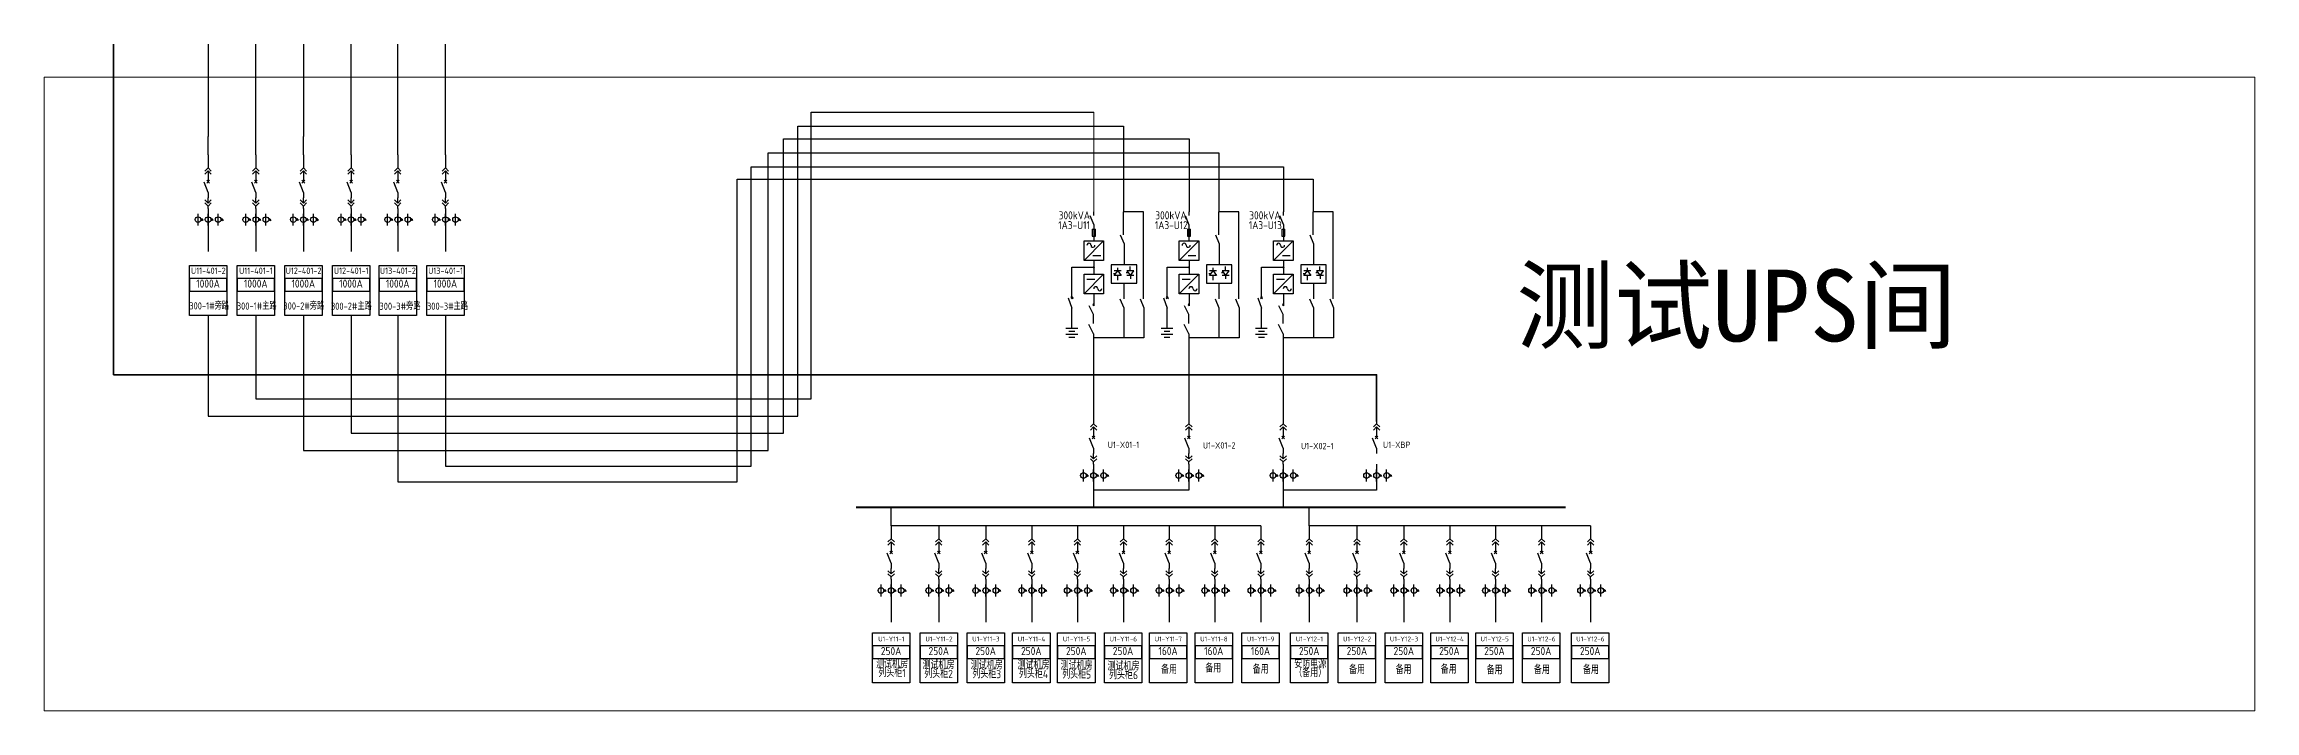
# Model space of a CAD drawing. Header units: millimetres. Extents: x -3460 to -460, y 6070 to 9130.
# Drawn here: x -1824.1 to -1516.3, y 8258.3 to 8351.2 of the extents above; entities that cross this region are included whole.
import ezdxf
from ezdxf.enums import TextEntityAlignment as Align

# ---------------------------------------------------------------- set-up
doc = ezdxf.new("R2010")
doc.units = ezdxf.units.MM
doc.header["$LTSCALE"] = 1000
doc.header["$MEASUREMENT"] = 0
doc.styles.add('HZSONG', font='gbenor.shx', dxfattribs={"height": 1200, "bigfont": 'gbcbig.shx'})
doc.styles.get("Standard").update_dxf_attribs({"font": 'arial.ttf'})

# ---------------------------------------------------------------- blocks, each defined once
blk = doc.blocks.new('DYDQAA05')
at = {"color": 0}
blk.add_lwpolyline([(0, 0), (0, -7)], dxfattribs=at)
blk = doc.blocks.new('DYDQAA03')
at = {"color": 0}
for points in [[(0, 0), (0, -1.5)], [(-2.1, -3.6), (0, -1.5)], [(-2.1, -5.6), (0, -3.5)], [(2.1, -3.6), (0, -1.5)], [(2.1, -5.6), (0, -3.5)], [(0, -3.5), (0, -7)]]:
    blk.add_lwpolyline(points, dxfattribs=at)
blk = doc.blocks.new('DYDQAA09')
at = {"color": 0}
blk.add_lwpolyline([(0, 0), (0, -3.5)], dxfattribs=at)
blk.add_lwpolyline([(0, 0), (0, -3.5)], dxfattribs=at)
blk.add_lwpolyline([(0, 0), (0, -3.5)], dxfattribs=at)
blk.add_lwpolyline([(0, 0), (0, -3.5)], dxfattribs=at)
blk.add_lwpolyline([(0, 0), (0, -3.5)], dxfattribs=at)
blk.add_lwpolyline([(0, 0), (0, -3.5)], dxfattribs=at)
blk.add_lwpolyline([(0, 0), (0, -3.5)], dxfattribs=at)
blk.add_lwpolyline([(0, 0), (0, -3.5)], dxfattribs=at)
blk.add_lwpolyline([(0, 0), (0, -3.5)], dxfattribs=at)
blk = doc.blocks.new('DYDQ0201')
at = {"color": 0}
for points in [[(0.9, -0.9), (-0.9, 0.9)], [(-0.9, -0.9), (0.9, 0.9)], [(0, -7), (-2.6, -0.4)]]:
    blk.add_lwpolyline(points, dxfattribs=at)
blk = doc.blocks.new('DYDQAA04')
at = {"color": 0}
for points in [[(0, -3.5), (0, 0)], [(-2.1, -1.4), (0, -3.5)], [(-2.1, -3.4), (0, -5.5)], [(2.1, -1.4), (0, -3.5)], [(2.1, -3.4), (0, -5.5)], [(0, -7), (0, -5.5)]]:
    blk.add_lwpolyline(points, dxfattribs=at)
blk = doc.blocks.new('A$C03DD39B5')
for p, q in [((417, 475), (283, 392)), ((417, 422), (283, 339)), ((350, 333), (350, 467))]:
    blk.add_line(p, q)
blk.add_lwpolyline([(700, 167), (0, 167)])
blk.add_circle((350, 167), 167)

msp = doc.modelspace()

# ---------------------------------------------------------------- linework, layer by layer
at = {"color": 5, "lineweight": 35}
for p, q in [((-1814.42, 8337.84, -778.33), (-1814.42, 8351.18, -259.46)), ((-1814.42, 8335.26, -2161.62), (-1814.42, 8337.84, -778.33))]:
    msp.add_line(p, q, dxfattribs=at)
at = {"color": 3}
for p, q in [((-1801.25, 8351.18, -259.46), (-1801.25, 8338.33, -259.46)), ((-1787.99, 8351.18, -259.46), (-1787.99, 8338.33, -259.46)), ((-1774.85, 8338.33, -259.46), (-1774.85, 8351.18, -259.46)), ((-1801.25, 8335.75, -1642.74), (-1801.25, 8338.33, -259.46)), ((-1787.99, 8335.75, -1642.74), (-1787.99, 8338.33, -259.46)), ((-1774.85, 8335.75, -1642.74), (-1774.85, 8338.33, -259.46)), ((-1673.81, 8338.33, 24424.42), (-1673.81, 8327.82, 24424.42)), ((-1657.76, 8315.69, 24424.42), (-1657.76, 8327.82, 24424.42)), ((-1644.63, 8315.69, 24424.42), (-1644.63, 8327.82, 24424.42)), ((-1650.18, 8319.11, 24424.42), (-1652.91, 8316.38, 24424.42)), ((-1652.91, 8316.38, 24424.42), (-1652.91, 8319.11, 24424.42)), ((-1650.18, 8319.11, 24424.42), (-1650.18, 8316.38, 24424.42)), ((-1681.5, 8315.84, 24424.42), (-1680.99, 8314.4, 24424.42)), ((-1677.93, 8316.35, 24424.42), (-1677.93, 8315, 24424.42)), ((-1674.31, 8315.71, 24424.42), (-1673.78, 8314.43, 24424.42)), ((-1671.49, 8315.71, 24424.42), (-1670.96, 8314.43, 24424.42)), ((-1668.24, 8315.84, 24424.42), (-1667.73, 8314.4, 24424.42)), ((-1667.57, 8315.68, 24424.42), (-1667.87, 8315.97, 24424.42)), ((-1667.59, 8315.98, 24424.42), (-1667.86, 8315.71, 24424.42)), ((-1667.73, 8315.84, 24424.42), (-1667.73, 8317.3, 24424.42)), ((-1664.67, 8316.35, 24424.42), (-1664.67, 8315, 24424.42)), ((-1661.05, 8315.71, 24424.42), (-1660.52, 8314.43, 24424.42)), ((-1660.52, 8317.89, 24424.42), (-1660.52, 8315.71, 24424.42)), ((-1658.23, 8315.71, 24424.42), (-1657.7, 8314.43, 24424.42)), ((-1655.1, 8315.84, 24424.42), (-1654.6, 8314.4, 24424.42)), ((-1654.44, 8315.68, 24424.42), (-1654.73, 8315.97, 24424.42)), ((-1654.46, 8315.98, 24424.42), (-1654.72, 8315.71, 24424.42)), ((-1654.6, 8315.84, 24424.42), (-1654.6, 8317.3, 24424.42)), ((-1650.18, 8316.38, 24424.42), (-1652.91, 8316.38, 24424.42)), ((-1651.53, 8316.35, 24424.42), (-1651.53, 8315, 24424.42)), ((-1647.91, 8315.71, 24424.42), (-1647.38, 8314.43, 24424.42)), ((-1647.38, 8317.89, 24424.42), (-1647.38, 8315.71, 24424.42)), ((-1645.09, 8315.71, 24424.42), (-1644.56, 8314.43, 24424.42)), ((-1680.99, 8311.54, 24424.42), (-1680.99, 8314.4, 24424.42)), ((-1677.98, 8313.52, 24424.42), (-1678.6, 8314.74, 24424.42)), ((-1677.98, 8312.26, 24424.42), (-1677.98, 8313.52, 24424.42)), ((-1677.93, 8315, 24424.42), (-1677.93, 8314.74, 24424.42)), ((-1673.78, 8314.43, 24424.42), (-1673.78, 8310.27, 24424.42)), ((-1670.96, 8314.43, 24424.42), (-1670.96, 8310.27, 24424.42)), ((-1667.73, 8311.54, 24424.42), (-1667.73, 8314.4, 24424.42)), ((-1664.72, 8313.52, 24424.42), (-1665.34, 8314.74, 24424.42)), ((-1664.72, 8312.26, 24424.42), (-1664.72, 8313.52, 24424.42)), ((-1664.67, 8315, 24424.42), (-1664.67, 8314.74, 24424.42)), ((-1660.52, 8314.43, 24424.42), (-1660.52, 8310.27, 24424.42)), ((-1657.7, 8314.43, 24424.42), (-1657.7, 8310.27, 24424.42)), ((-1654.6, 8311.54, 24424.42), (-1654.6, 8314.4, 24424.42)), ((-1651.59, 8313.52, 24424.42), (-1652.2, 8314.74, 24424.42)), ((-1651.59, 8312.26, 24424.42), (-1651.59, 8313.52, 24424.42)), ((-1651.53, 8315, 24424.42), (-1651.54, 8314.74, 24424.42)), ((-1647.38, 8314.43, 24424.42), (-1647.38, 8310.27, 24424.42)), ((-1677.98, 8310.81, 24424.42), (-1678.65, 8312.12, 24424.42)), ((-1677.98, 8310.81, 24424.42), (-1677.98, 8308.8, 24424.42)), ((-1670.96, 8310.27, 24424.42), (-1677.98, 8310.27, 24424.42)), ((-1664.72, 8310.81, 24424.42), (-1665.38, 8312.12, 24424.42)), ((-1664.72, 8310.81, 24424.42), (-1664.72, 8308.8, 24424.42)), ((-1657.7, 8310.27, 24424.42), (-1664.72, 8310.27, 24424.42)), ((-1651.59, 8310.81, 24424.42), (-1652.25, 8312.12, 24424.42)), ((-1651.59, 8310.81, 24424.42), (-1651.59, 8308.8, 24424.42)), ((-1644.56, 8310.27, 24424.42), (-1651.59, 8310.27, 24424.42))]:
    msp.add_line(p, q, dxfattribs=at)
at = {"color": 6}
for p, q in [((-1794.61, 8338.33), (-1794.61, 8351.18, -259.46)), ((-1781.35, 8335.75, -1642.74), (-1781.35, 8351.18, -259.46)), ((-1768.21, 8335.75, -1642.74), (-1768.21, 8351.18, -259.46)), ((-1794.61, 8335.75, -1642.74), (-1794.61, 8338.33))]:
    msp.add_line(p, q, dxfattribs=at)
at = {"color": 6, "lineweight": 20}
msp.add_line((-1677.93, 8327.82, 24424.42), (-1677.93, 8341.72, 24424.42), dxfattribs=at)
at = {"color": 3, "lineweight": -2}
for p, q in [((-1677.93, 8327.3, 24424.42), (-1677.93, 8327.82, 24424.42)), ((-1671.02, 8327.82, 24424.42), (-1673.81, 8327.82, 24424.42)), ((-1673.81, 8324.6, 24424.42), (-1673.81, 8327.82, 24424.42)), ((-1671.02, 8327.82, 24424.42), (-1673.81, 8327.82, 24424.42)), ((-1671.02, 8315.69, 24424.42), (-1671.02, 8327.82, 24424.42)), ((-1664.66, 8327.3, 24424.42), (-1664.66, 8327.82, 24424.42)), ((-1657.76, 8327.82, 24424.42), (-1660.54, 8327.82, 24424.42)), ((-1660.54, 8324.6, 24424.42), (-1660.54, 8327.82, 24424.42)), ((-1657.76, 8327.82, 24424.42), (-1660.54, 8327.82, 24424.42)), ((-1651.53, 8327.3, 24424.42), (-1651.53, 8327.82, 24424.42)), ((-1644.63, 8327.82, 24424.42), (-1647.41, 8327.82, 24424.42)), ((-1647.41, 8324.6, 24424.42), (-1647.41, 8327.82, 24424.42)), ((-1644.63, 8327.82, 24424.42), (-1647.41, 8327.82, 24424.42)), ((-1678.49, 8327.29, 24424.42), (-1677.96, 8326.02, 24424.42)), ((-1678.16, 8325.41, 24424.42), (-1677.73, 8325.41, 24424.42)), ((-1678.16, 8325.41, 24424.42), (-1678.16, 8324.42, 24424.42)), ((-1677.96, 8326.02, 24424.42), (-1677.96, 8323.83, 24424.42)), ((-1677.73, 8324.42, 24424.42), (-1677.73, 8325.41, 24424.42)), ((-1665.23, 8327.29, 24424.42), (-1664.7, 8326.02, 24424.42)), ((-1664.9, 8325.41, 24424.42), (-1664.47, 8325.41, 24424.42)), ((-1664.9, 8325.41, 24424.42), (-1664.9, 8324.42, 24424.42)), ((-1664.7, 8326.02, 24424.42), (-1664.7, 8323.83, 24424.42)), ((-1664.47, 8324.42, 24424.42), (-1664.47, 8325.41, 24424.42)), ((-1652.1, 8327.29, 24424.42), (-1651.56, 8326.02, 24424.42)), ((-1651.76, 8325.41, 24424.42), (-1651.33, 8325.41, 24424.42)), ((-1651.76, 8325.41, 24424.42), (-1651.76, 8324.42, 24424.42)), ((-1651.56, 8326.02, 24424.42), (-1651.56, 8323.83, 24424.42)), ((-1651.33, 8324.42, 24424.42), (-1651.33, 8325.41, 24424.42)), ((-1676.58, 8323.8, 24424.42), (-1679.31, 8321.06, 24424.42)), ((-1679.31, 8323.8, 24424.42), (-1676.58, 8323.8, 24424.42)), ((-1679.31, 8321.06, 24424.42), (-1679.31, 8323.8, 24424.42)), ((-1678.16, 8324.42, 24424.42), (-1677.73, 8324.42, 24424.42)), ((-1678.08, 8321.74, 24424.42), (-1676.99, 8321.74, 24424.42)), ((-1676.58, 8323.8, 24424.42), (-1676.58, 8321.06, 24424.42)), ((-1674.28, 8324.61, 24424.42), (-1673.74, 8323.34, 24424.42)), ((-1673.74, 8323.34, 24424.42), (-1673.74, 8320.45, 24424.42)), ((-1663.32, 8323.8, 24424.42), (-1666.05, 8321.06, 24424.42)), ((-1666.05, 8323.8, 24424.42), (-1663.32, 8323.8, 24424.42)), ((-1666.05, 8321.06, 24424.42), (-1666.05, 8323.8, 24424.42)), ((-1664.9, 8324.42, 24424.42), (-1664.47, 8324.42, 24424.42)), ((-1664.82, 8321.74, 24424.42), (-1663.73, 8321.74, 24424.42)), ((-1663.32, 8323.8, 24424.42), (-1663.32, 8321.06, 24424.42)), ((-1661.01, 8324.61, 24424.42), (-1660.48, 8323.34, 24424.42)), ((-1660.48, 8323.34, 24424.42), (-1660.48, 8320.45, 24424.42)), ((-1650.18, 8323.8, 24424.42), (-1652.91, 8321.06, 24424.42)), ((-1652.91, 8323.8, 24424.42), (-1650.18, 8323.8, 24424.42)), ((-1652.91, 8321.06, 24424.42), (-1652.91, 8323.8, 24424.42)), ((-1651.76, 8324.42, 24424.42), (-1651.33, 8324.42, 24424.42)), ((-1651.68, 8321.74, 24424.42), (-1650.59, 8321.74, 24424.42)), ((-1650.18, 8323.8, 24424.42), (-1650.18, 8321.06, 24424.42)), ((-1647.88, 8324.61, 24424.42), (-1647.35, 8323.34, 24424.42)), ((-1647.35, 8323.34, 24424.42), (-1647.35, 8320.45, 24424.42)), ((-1680.99, 8320.09, 24424.42), (-1677.94, 8320.09, 24424.42)), ((-1680.99, 8317.3, 24424.42), (-1680.99, 8320.09, 24424.42)), ((-1680.99, 8317.3, 24424.42), (-1680.99, 8320.06, 24424.42)), ((-1676.58, 8321.06, 24424.42), (-1679.31, 8321.06, 24424.42)), ((-1679.31, 8319.11, 24424.42), (-1676.58, 8319.11, 24424.42)), ((-1676.58, 8319.11, 24424.42), (-1679.31, 8316.38, 24424.42)), ((-1679.31, 8316.38, 24424.42), (-1679.31, 8319.11, 24424.42)), ((-1677.94, 8321.08, 24424.42), (-1677.94, 8319.15, 24424.42)), ((-1676.58, 8319.11, 24424.42), (-1676.58, 8316.38, 24424.42)), ((-1673.74, 8320.45, 24424.42), (-1675.51, 8320.45, 24424.42)), ((-1675.51, 8320.45, 24424.42), (-1675.51, 8317.89, 24424.42)), ((-1674.93, 8319.17, 24424.42), (-1675.19, 8319.17, 24424.42)), ((-1674.12, 8319.58, 24424.42), (-1675.11, 8319.58, 24424.42)), ((-1675.11, 8318.93, 24424.42), (-1674.61, 8319.58, 24424.42)), ((-1674.12, 8318.93, 24424.42), (-1675.11, 8318.93, 24424.42)), ((-1674.65, 8318.91, 24424.42), (-1674.65, 8318.3, 24424.42)), ((-1674.61, 8319.59, 24424.42), (-1674.61, 8320.02, 24424.42)), ((-1674.61, 8319.58, 24424.42), (-1674.12, 8318.93, 24424.42)), ((-1671.98, 8320.45, 24424.42), (-1673.74, 8320.45, 24424.42)), ((-1673.17, 8319.34, 24424.42), (-1673.43, 8319.34, 24424.42)), ((-1672.36, 8319.58, 24424.42), (-1673.34, 8319.58, 24424.42)), ((-1673.34, 8319.58, 24424.42), (-1672.85, 8318.93, 24424.42)), ((-1672.36, 8318.93, 24424.42), (-1673.34, 8318.93, 24424.42)), ((-1672.89, 8319.6, 24424.42), (-1672.89, 8320.21, 24424.42)), ((-1672.85, 8318.93, 24424.42), (-1672.36, 8319.58, 24424.42)), ((-1672.85, 8318.92, 24424.42), (-1672.85, 8318.48, 24424.42)), ((-1671.98, 8317.89, 24424.42), (-1671.98, 8320.45, 24424.42)), ((-1667.73, 8320.09, 24424.42), (-1664.68, 8320.09, 24424.42)), ((-1667.73, 8317.3, 24424.42), (-1667.73, 8320.09, 24424.42)), ((-1667.73, 8317.3, 24424.42), (-1667.73, 8320.06, 24424.42)), ((-1663.32, 8321.06, 24424.42), (-1666.05, 8321.06, 24424.42)), ((-1666.05, 8319.11, 24424.42), (-1663.32, 8319.11, 24424.42)), ((-1663.32, 8319.11, 24424.42), (-1666.05, 8316.38, 24424.42)), ((-1666.05, 8316.38, 24424.42), (-1666.05, 8319.11, 24424.42)), ((-1664.68, 8321.08, 24424.42), (-1664.68, 8319.15, 24424.42)), ((-1663.32, 8319.11, 24424.42), (-1663.32, 8316.38, 24424.42)), ((-1660.48, 8320.45, 24424.42), (-1662.25, 8320.45, 24424.42)), ((-1662.25, 8320.45, 24424.42), (-1662.25, 8317.89, 24424.42)), ((-1661.67, 8319.17, 24424.42), (-1661.93, 8319.17, 24424.42)), ((-1660.86, 8319.58, 24424.42), (-1661.84, 8319.58, 24424.42)), ((-1661.84, 8318.93, 24424.42), (-1661.35, 8319.58, 24424.42)), ((-1660.86, 8318.93, 24424.42), (-1661.84, 8318.93, 24424.42)), ((-1661.39, 8318.91, 24424.42), (-1661.39, 8318.3, 24424.42)), ((-1661.35, 8319.59, 24424.42), (-1661.35, 8320.02, 24424.42)), ((-1661.35, 8319.58, 24424.42), (-1660.86, 8318.93, 24424.42)), ((-1658.72, 8320.45, 24424.42), (-1660.48, 8320.45, 24424.42)), ((-1659.9, 8319.34, 24424.42), (-1660.16, 8319.34, 24424.42)), ((-1659.09, 8319.58, 24424.42), (-1660.08, 8319.58, 24424.42)), ((-1660.08, 8319.58, 24424.42), (-1659.59, 8318.93, 24424.42)), ((-1659.09, 8318.93, 24424.42), (-1660.08, 8318.93, 24424.42)), ((-1659.62, 8319.6, 24424.42), (-1659.62, 8320.21, 24424.42)), ((-1659.59, 8318.93, 24424.42), (-1659.09, 8319.58, 24424.42)), ((-1659.59, 8318.92, 24424.42), (-1659.59, 8318.48, 24424.42)), ((-1658.72, 8317.89, 24424.42), (-1658.72, 8320.45, 24424.42)), ((-1654.6, 8320.09, 24424.42), (-1651.54, 8320.09, 24424.42)), ((-1654.6, 8317.3, 24424.42), (-1654.6, 8320.09, 24424.42)), ((-1654.6, 8317.3, 24424.42), (-1654.6, 8320.06, 24424.42)), ((-1650.18, 8321.06, 24424.42), (-1652.91, 8321.06, 24424.42)), ((-1652.91, 8319.11, 24424.42), (-1650.18, 8319.11, 24424.42)), ((-1651.54, 8321.08, 24424.42), (-1651.54, 8319.15, 24424.42)), ((-1647.35, 8320.45, 24424.42), (-1649.11, 8320.45, 24424.42)), ((-1649.11, 8320.45, 24424.42), (-1649.11, 8317.89, 24424.42)), ((-1648.53, 8319.17, 24424.42), (-1648.8, 8319.17, 24424.42)), ((-1647.72, 8319.58, 24424.42), (-1648.71, 8319.58, 24424.42)), ((-1648.71, 8318.93, 24424.42), (-1648.22, 8319.58, 24424.42)), ((-1647.72, 8318.93, 24424.42), (-1648.71, 8318.93, 24424.42)), ((-1648.25, 8318.91, 24424.42), (-1648.25, 8318.3, 24424.42)), ((-1648.22, 8319.59, 24424.42), (-1648.22, 8320.02, 24424.42)), ((-1648.22, 8319.58, 24424.42), (-1647.72, 8318.93, 24424.42)), ((-1645.58, 8320.45, 24424.42), (-1647.35, 8320.45, 24424.42)), ((-1646.77, 8319.34, 24424.42), (-1647.03, 8319.34, 24424.42)), ((-1645.96, 8319.58, 24424.42), (-1646.94, 8319.58, 24424.42)), ((-1646.94, 8319.58, 24424.42), (-1646.45, 8318.93, 24424.42)), ((-1645.96, 8318.93, 24424.42), (-1646.94, 8318.93, 24424.42)), ((-1646.49, 8319.6, 24424.42), (-1646.49, 8320.21, 24424.42)), ((-1646.45, 8318.93, 24424.42), (-1645.96, 8319.58, 24424.42)), ((-1646.45, 8318.92, 24424.42), (-1646.45, 8318.48, 24424.42)), ((-1645.58, 8317.89, 24424.42), (-1645.58, 8320.45, 24424.42)), ((-1680.83, 8315.68, 24424.42), (-1681.13, 8315.97, 24424.42)), ((-1680.85, 8315.98, 24424.42), (-1681.12, 8315.71, 24424.42)), ((-1680.99, 8315.84, 24424.42), (-1680.99, 8317.3, 24424.42)), ((-1676.58, 8316.38, 24424.42), (-1679.31, 8316.38, 24424.42)), ((-1678.9, 8318.43, 24424.42), (-1677.81, 8318.43, 24424.42)), ((-1675.51, 8317.89, 24424.42), (-1673.74, 8317.89, 24424.42)), ((-1673.78, 8317.89, 24424.42), (-1673.78, 8315.71, 24424.42)), ((-1673.74, 8317.89, 24424.42), (-1671.98, 8317.89, 24424.42)), ((-1663.32, 8316.38, 24424.42), (-1666.05, 8316.38, 24424.42)), ((-1665.64, 8318.43, 24424.42), (-1664.55, 8318.43, 24424.42)), ((-1662.25, 8317.89, 24424.42), (-1660.48, 8317.89, 24424.42)), ((-1660.48, 8317.89, 24424.42), (-1658.72, 8317.89, 24424.42)), ((-1652.5, 8318.43, 24424.42), (-1651.41, 8318.43, 24424.42)), ((-1649.11, 8317.89, 24424.42), (-1647.35, 8317.89, 24424.42)), ((-1647.35, 8317.89, 24424.42), (-1645.58, 8317.89, 24424.42)), ((-1644.56, 8314.43, 24424.42), (-1644.56, 8310.27, 24424.42))]:
    msp.add_line(p, q, dxfattribs=at)
for p, q in [((-1801.25, 8327.51, 558.48), (-1801.25, 8325.87, 558.48)), ((-1801.25, 8325.87, 558.48), (-1801.25, 8322.3, 558.48)), ((-1794.61, 8327.51, 558.48), (-1794.61, 8325.87, 558.48)), ((-1794.61, 8325.87, 558.48), (-1794.61, 8322.3, 558.48)), ((-1787.99, 8327.51, 558.48), (-1787.99, 8325.87, 558.48)), ((-1787.99, 8325.87, 558.48), (-1787.99, 8322.3, 558.48)), ((-1781.35, 8327.51, 558.48), (-1781.35, 8325.87, 558.48)), ((-1781.35, 8325.87, 558.48), (-1781.35, 8322.3, 558.48)), ((-1774.85, 8327.51, 558.48), (-1774.85, 8325.87, 558.48)), ((-1774.85, 8325.87, 558.48), (-1774.85, 8322.3, 558.48)), ((-1768.21, 8327.51, 558.48), (-1768.21, 8325.87, 558.48)), ((-1768.21, 8325.87, 558.48), (-1768.21, 8322.3, 558.48)), ((-1677.98, 8308.8, 24424.42), (-1677.98, 8298.61, 24030.3)), ((-1664.72, 8308.8, 24424.42), (-1664.72, 8298.61, 24030.3)), ((-1651.59, 8308.8, 24424.42), (-1651.59, 8298.61, 24030.3)), ((-1677.98, 8291.86, 26231.52), (-1677.98, 8290.22, 26231.52)), ((-1664.72, 8291.86, 26231.52), (-1664.72, 8290.22, 26231.52)), ((-1651.59, 8291.86, 26231.52), (-1651.59, 8290.22, 26231.52)), ((-1638.58, 8291.86, 26231.52), (-1638.58, 8290.22, 26231.52)), ((-1677.98, 8290.22, 26231.52), (-1677.98, 8286.66, 26231.52)), ((-1664.72, 8289.04, -2619.85), (-1677.98, 8289.04, 26231.52)), ((-1664.72, 8290.22, 26231.52), (-1664.72, 8289.04, -2619.85)), ((-1651.59, 8290.22, 26231.52), (-1651.59, 8286.66, 26231.52)), ((-1706.16, 8284.08, 24848.24), (-1706.16, 8286.66, 26231.52)), ((-1706.16, 8284.08, 24848.24), (-1706.16, 8286.66, 26231.52)), ((-1647.95, 8284.08, 24848.24), (-1647.95, 8286.66, 26231.52)), ((-1647.95, 8284.08, 24848.24), (-1647.95, 8286.66, 26231.52)), ((-1654.68, 8284.08, 24848.19), (-1706.16, 8284.08, 24848.19)), ((-1608.78, 8284.08, 24848.19), (-1647.95, 8284.08, 24848.19)), ((-1706.16, 8275.84, 27049.41), (-1706.16, 8274.2, 27049.41)), ((-1699.53, 8275.84, 27049.41), (-1699.53, 8274.2, 27049.41)), ((-1693, 8275.84, 27049.41), (-1693, 8274.2, 27049.41)), ((-1686.59, 8275.84, 27049.41), (-1686.59, 8274.2, 27049.41)), ((-1680.24, 8275.84, 27049.41), (-1680.24, 8274.2, 27049.41)), ((-1673.81, 8275.84, 27049.41), (-1673.81, 8274.2, 27049.41)), ((-1667.46, 8275.84, 27049.41), (-1667.46, 8274.2, 27049.41)), ((-1661.11, 8275.84, 27049.41), (-1661.11, 8274.2, 27049.41)), ((-1654.68, 8275.84, 27049.41), (-1654.68, 8274.2, 27049.41)), ((-1647.95, 8275.84, 27049.41), (-1647.95, 8274.2, 27049.41)), ((-1641.31, 8275.84, 27049.41), (-1641.31, 8274.2, 27049.41)), ((-1634.78, 8275.84, 27049.41), (-1634.78, 8274.2, 27049.41)), ((-1628.38, 8275.84, 27049.41), (-1628.38, 8274.2, 27049.41)), ((-1622.03, 8275.84, 27049.41), (-1622.03, 8274.2, 27049.41)), ((-1615.6, 8275.84, 27049.41), (-1615.6, 8274.2, 27049.41)), ((-1608.78, 8275.84, 53280.89), (-1608.78, 8274.2, 53280.89)), ((-1706.16, 8274.2, 27049.41), (-1706.16, 8270.63, 27049.41)), ((-1699.53, 8274.2, 27049.41), (-1699.53, 8270.63, 27049.41)), ((-1693, 8274.2, 27049.41), (-1693, 8270.63, 27049.41)), ((-1686.59, 8274.2, 27049.41), (-1686.59, 8270.63, 27049.41)), ((-1680.24, 8274.2, 27049.41), (-1680.24, 8270.63, 27049.41)), ((-1673.81, 8274.2, 27049.41), (-1673.81, 8270.63, 27049.41)), ((-1667.46, 8274.2, 27049.41), (-1667.46, 8270.63, 27049.41)), ((-1661.11, 8274.2, 27049.41), (-1661.11, 8270.63, 27049.41)), ((-1654.68, 8274.2, 27049.41), (-1654.68, 8270.63, 27049.41)), ((-1647.95, 8274.2, 27049.41), (-1647.95, 8270.63, 27049.41)), ((-1641.31, 8274.2, 27049.41), (-1641.31, 8270.63, 27049.41)), ((-1634.78, 8274.2, 27049.41), (-1634.78, 8270.63, 27049.41)), ((-1628.38, 8274.2, 27049.41), (-1628.38, 8270.63, 27049.41)), ((-1622.03, 8274.2, 27049.41), (-1622.03, 8270.63, 27049.41)), ((-1615.6, 8274.2, 27049.41), (-1615.6, 8270.63, 27049.41)), ((-1608.78, 8274.2, 53280.89), (-1608.78, 8270.63, 53280.89))]:
    msp.add_line(p, q)
at = {"color": 1, "lineweight": 40}
msp.add_line((-1711.03, 8286.66, 26231.52), (-1612.26, 8286.66, 26231.52), dxfattribs=at)
at = {"color": 1, "lineweight": 13, "ltscale": 0.001071}
msp.add_lwpolyline([(-1824.07, 8346.6), (-1516.32, 8346.6), (-1516.32, 8258.29), (-1824.07, 8258.29)], close=True, dxfattribs=at)
at = {"color": 6, "elevation": -1902.16}
for points in [[(-1794.61, 8313.38), (-1794.61, 8301.76), (-1717.28, 8301.76), (-1717.28, 8341.72), (-1677.93, 8341.72)], [(-1781.35, 8313.38), (-1781.35, 8297), (-1721.15, 8297), (-1721.15, 8337.97), (-1664.66, 8337.97), (-1664.66, 8327.82)], [(-1768.21, 8313.38), (-1768.21, 8292.37), (-1725.64, 8292.37), (-1725.64, 8334.08), (-1651.53, 8334.08), (-1651.53, 8327.82)]]:
    msp.add_lwpolyline(points, dxfattribs=at)
at = {"color": 3}
for points, elevation in [([(-1801.25, 8313.38), (-1801.25, 8299.37), (-1719.17, 8299.37), (-1719.17, 8339.74), (-1673.81, 8339.74), (-1673.81, 8338.33)], -1902.16), ([(-1787.99, 8313.38), (-1787.99, 8294.55), (-1723.28, 8294.55), (-1723.28, 8336.03), (-1660.54, 8336.03), (-1660.54, 8327.82)], -1902.16), ([(-1774.85, 8313.38), (-1774.85, 8290.2), (-1727.58, 8290.2), (-1727.58, 8332.37), (-1647.41, 8332.37), (-1647.41, 8327.82)], -1902.16), ([(-1680.19, 8311.54), (-1681.83, 8311.54)], 24424.42), ([(-1680.19, 8310.72), (-1681.83, 8310.72)], 24424.42), ([(-1680.6, 8311.13), (-1681.42, 8311.13)], 24424.42), ([(-1680.6, 8310.31), (-1681.42, 8310.31)], 24424.42), ([(-1666.93, 8311.54), (-1668.57, 8311.54)], 24424.42), ([(-1666.93, 8310.72), (-1668.57, 8310.72)], 24424.42), ([(-1667.34, 8311.13), (-1668.16, 8311.13)], 24424.42), ([(-1667.34, 8310.31), (-1668.16, 8310.31)], 24424.42), ([(-1653.79, 8311.54), (-1655.43, 8311.54)], 24424.42), ([(-1653.79, 8310.72), (-1655.43, 8310.72)], 24424.42), ([(-1654.2, 8311.13), (-1655.02, 8311.13)], 24424.42), ([(-1654.2, 8310.31), (-1655.02, 8310.31)], 24424.42)]:
    msp.add_lwpolyline(points, dxfattribs=dict(at, elevation=elevation))
at = {"color": 5, "lineweight": 35, "elevation": -2161.62}
for points in [[(-1814.42, 8335.26), (-1814.42, 8305.12), (-1684.09, 8305.12)], [(-1684.09, 8305.12), (-1638.58, 8305.12), (-1638.58, 8298.61)]]:
    msp.add_lwpolyline(points, dxfattribs=at)
for points, elevation in [([(-1803.86, 8320.33), (-1798.65, 8320.33), (-1798.65, 8313.38), (-1803.86, 8313.38)], -518.87), ([(-1803.86, 8316.78), (-1798.65, 8316.78), (-1798.65, 8318.51), (-1803.86, 8318.51)], -518.87), ([(-1797.22, 8320.33), (-1792.01, 8320.33), (-1792.01, 8313.38), (-1797.22, 8313.38)], -518.87), ([(-1797.22, 8316.78), (-1792.01, 8316.78), (-1792.01, 8318.51), (-1797.22, 8318.51)], -518.87), ([(-1790.59, 8320.33), (-1785.38, 8320.33), (-1785.38, 8313.38), (-1790.59, 8313.38)], -518.87), ([(-1790.59, 8316.78), (-1785.38, 8316.78), (-1785.38, 8318.51), (-1790.59, 8318.51)], -518.87), ([(-1783.95, 8320.33), (-1778.75, 8320.33), (-1778.75, 8313.38), (-1783.95, 8313.38)], -518.87), ([(-1783.95, 8316.78), (-1778.75, 8316.78), (-1778.75, 8318.51), (-1783.95, 8318.51)], -518.87), ([(-1777.46, 8320.33), (-1772.25, 8320.33), (-1772.25, 8313.38), (-1777.46, 8313.38)], -518.87), ([(-1777.46, 8316.78), (-1772.25, 8316.78), (-1772.25, 8318.51), (-1777.46, 8318.51)], -518.87), ([(-1770.82, 8320.33), (-1765.61, 8320.33), (-1765.61, 8313.38), (-1770.82, 8313.38)], -518.87), ([(-1770.82, 8316.78), (-1765.61, 8316.78), (-1765.61, 8318.51), (-1770.82, 8318.51)], -518.87), ([(-1708.77, 8269.14), (-1703.56, 8269.14), (-1703.56, 8262.19), (-1708.77, 8262.19)], 26231.47), ([(-1708.77, 8265.59), (-1703.56, 8265.59), (-1703.56, 8267.33), (-1708.77, 8267.33)], 26231.47), ([(-1702.13, 8269.14), (-1696.92, 8269.14), (-1696.92, 8262.19), (-1702.13, 8262.19)], 26231.47), ([(-1702.13, 8265.59), (-1696.92, 8265.59), (-1696.92, 8267.33), (-1702.13, 8267.33)], 26231.47), ([(-1695.6, 8269.14), (-1690.39, 8269.14), (-1690.39, 8262.19), (-1695.6, 8262.19)], 26231.47), ([(-1695.6, 8265.59), (-1690.39, 8265.59), (-1690.39, 8267.33), (-1695.6, 8267.33)], 26231.47), ([(-1689.25, 8269.14), (-1684.04, 8269.14), (-1684.04, 8262.19), (-1689.25, 8262.19)], 26231.47), ([(-1689.25, 8265.59), (-1684.04, 8265.59), (-1684.04, 8267.33), (-1689.25, 8267.33)], 26231.47), ([(-1682.98, 8269.14), (-1677.77, 8269.14), (-1677.77, 8262.19), (-1682.98, 8262.19)], 26231.47), ([(-1682.98, 8265.59), (-1677.77, 8265.59), (-1677.77, 8267.33), (-1682.98, 8267.33)], 26231.47), ([(-1676.47, 8269.14), (-1671.26, 8269.14), (-1671.26, 8262.19), (-1676.47, 8262.19)], 26231.47), ([(-1676.47, 8265.59), (-1671.26, 8265.59), (-1671.26, 8267.33), (-1676.47, 8267.33)], 26231.47), ([(-1670.2, 8269.14), (-1665, 8269.14), (-1665, 8262.19), (-1670.2, 8262.19)], 26231.47), ([(-1670.2, 8265.59), (-1665, 8265.59), (-1665, 8267.33), (-1670.2, 8267.33)], 26231.47), ([(-1663.85, 8269.14), (-1658.64, 8269.14), (-1658.64, 8262.19), (-1663.85, 8262.19)], 26231.47), ([(-1663.85, 8265.59), (-1658.64, 8265.59), (-1658.64, 8267.33), (-1663.85, 8267.33)], 26231.47), ([(-1657.34, 8269.14), (-1652.13, 8269.14), (-1652.13, 8262.19), (-1657.34, 8262.19)], 26231.47), ([(-1657.34, 8265.59), (-1652.13, 8265.59), (-1652.13, 8267.33), (-1657.34, 8267.33)], 26231.47), ([(-1650.56, 8269.14), (-1645.35, 8269.14), (-1645.35, 8262.19), (-1650.56, 8262.19)], 26231.47), ([(-1650.56, 8265.59), (-1645.35, 8265.59), (-1645.35, 8267.33), (-1650.56, 8267.33)], 26231.47), ([(-1643.92, 8269.14), (-1638.71, 8269.14), (-1638.71, 8262.19), (-1643.92, 8262.19)], 26231.47), ([(-1643.92, 8265.59), (-1638.71, 8265.59), (-1638.71, 8267.33), (-1643.92, 8267.33)], 26231.47), ([(-1637.39, 8269.14), (-1632.18, 8269.14), (-1632.18, 8262.19), (-1637.39, 8262.19)], 26231.47), ([(-1637.39, 8265.59), (-1632.18, 8265.59), (-1632.18, 8267.33), (-1637.39, 8267.33)], 26231.47), ([(-1631.04, 8269.14), (-1625.83, 8269.14), (-1625.83, 8262.19), (-1631.04, 8262.19)], 26231.47), ([(-1631.04, 8265.59), (-1625.83, 8265.59), (-1625.83, 8267.33), (-1631.04, 8267.33)], 26231.47), ([(-1624.77, 8269.14), (-1619.56, 8269.14), (-1619.56, 8262.19), (-1624.77, 8262.19)], 26231.47), ([(-1624.77, 8265.59), (-1619.56, 8265.59), (-1619.56, 8267.33), (-1624.77, 8267.33)], 26231.47), ([(-1618.26, 8269.14), (-1613.05, 8269.14), (-1613.05, 8262.19), (-1618.26, 8262.19)], 26231.47), ([(-1618.26, 8265.59), (-1613.05, 8265.59), (-1613.05, 8267.33), (-1618.26, 8267.33)], 26231.47), ([(-1611.44, 8269.14), (-1606.23, 8269.14), (-1606.23, 8262.19), (-1611.44, 8262.19)], 52462.95), ([(-1611.44, 8265.59), (-1606.23, 8265.59), (-1606.23, 8267.33), (-1611.44, 8267.33)], 52462.95)]:
    msp.add_lwpolyline(points, close=True, dxfattribs=dict(elevation=elevation))
at = {"elevation": 26231.52}
msp.add_lwpolyline([(-1638.58, 8290.22), (-1638.58, 8289.04), (-1651.59, 8289.04)], dxfattribs=at)
at = {"color": 3, "lineweight": -2}
for centre, radius, start, end in [((-1678.63, 8323.15, 24424.42), 0.29, 0, 183.1262), ((-1678.06, 8323.15, 24424.42), 0.276, 180, 7.6852), ((-1665.37, 8323.15, 24424.42), 0.29, 0, 183.1262), ((-1664.8, 8323.15, 24424.42), 0.276, 180, 7.6852), ((-1652.23, 8323.15, 24424.42), 0.29, 0, 183.1262), ((-1651.67, 8323.15, 24424.42), 0.276, 180, 7.6852), ((-1677.94, 8320.08, 24424.42), 0.0769, 0, 180), ((-1677.94, 8320.08, 24424.42), 0.0769, 180, 0), ((-1664.68, 8320.08, 24424.42), 0.0769, 0, 180), ((-1664.68, 8320.08, 24424.42), 0.0769, 180, 0), ((-1651.54, 8320.08, 24424.42), 0.0769, 0, 180), ((-1651.54, 8320.08, 24424.42), 0.0769, 180, 0), ((-1677.67, 8317.1, 24424.42), 0.29, 0, 183.1262), ((-1677.11, 8317.1, 24424.42), 0.276, 180, 7.6852), ((-1664.41, 8317.1, 24424.42), 0.29, 0, 183.1262), ((-1663.85, 8317.1, 24424.42), 0.276, 180, 7.6852), ((-1651.28, 8317.1, 24424.42), 0.29, 0, 183.1262), ((-1650.71, 8317.1, 24424.42), 0.276, 180, 7.6852)]:
    msp.add_arc(centre, radius, start, end, dxfattribs=at)
at = {"color": 3}
for centre in [(-1677.94, 8314.87, 24424.42), (-1664.67, 8314.87, 24424.42), (-1651.54, 8314.87, 24424.42)]:
    msp.add_arc(centre, 0.13, 87.9647, 271.3174, dxfattribs=at)

# ---------------------------------------------------------------- block references
at = {"xscale": 0.2128962921302706, "yscale": 0.2128962921302706, "zscale": 0.2128962921302706}
for name, p in [('DYDQAA03', (-1801.25, 8334.26, -1642.74)), ('DYDQAA05', (-1801.25, 8335.75, -1642.74)), ('DYDQAA03', (-1794.61, 8334.26, -1642.74)), ('DYDQAA03', (-1787.99, 8334.26, -1642.74)), ('DYDQAA05', (-1787.99, 8335.75, -1642.74)), ('DYDQAA03', (-1781.35, 8334.26, -1642.74)), ('DYDQAA05', (-1781.35, 8335.75, -1642.74)), ('DYDQAA03', (-1774.85, 8334.26, -1642.74)), ('DYDQAA05', (-1774.85, 8335.75, -1642.74)), ('DYDQAA03', (-1768.21, 8334.26, -1642.74)), ('DYDQ0201', (-1801.25, 8332.02, -1642.74)), ('DYDQAA09', (-1801.25, 8332.77, -1642.74)), ('DYDQ0201', (-1794.61, 8332.02, -1642.74)), ('DYDQAA09', (-1794.61, 8332.77, -1642.74)), ('DYDQ0201', (-1787.99, 8332.02, -1642.74)), ('DYDQAA09', (-1787.99, 8332.77, -1642.74)), ('DYDQ0201', (-1781.35, 8332.02, -1642.74)), ('DYDQAA09', (-1781.35, 8332.77, -1642.74)), ('DYDQ0201', (-1774.85, 8332.02, -1642.74)), ('DYDQAA09', (-1774.85, 8332.77, -1642.74)), ('DYDQ0201', (-1768.21, 8332.02, -1642.74)), ('DYDQAA09', (-1768.21, 8332.77, -1642.74)), ('DYDQAA04', (-1801.25, 8329.79, -1642.74)), ('DYDQAA09', (-1801.25, 8330.53, -1642.74)), ('DYDQAA09', (-1801.25, 8328.3, -1642.74)), ('DYDQAA04', (-1794.61, 8329.79, -1642.74)), ('DYDQAA09', (-1794.61, 8330.53, -1642.74)), ('DYDQAA09', (-1794.61, 8328.3, -1642.74)), ('DYDQAA04', (-1787.99, 8329.79, -1642.74)), ('DYDQAA09', (-1787.99, 8330.53, -1642.74)), ('DYDQAA09', (-1787.99, 8328.3, -1642.74)), ('DYDQAA04', (-1781.35, 8329.79, -1642.74)), ('DYDQAA09', (-1781.35, 8330.53, -1642.74)), ('DYDQAA09', (-1781.35, 8328.3, -1642.74)), ('DYDQAA04', (-1774.85, 8329.79, -1642.74)), ('DYDQAA09', (-1774.85, 8330.53, -1642.74)), ('DYDQAA09', (-1774.85, 8328.3, -1642.74)), ('DYDQAA04', (-1768.21, 8329.79, -1642.74)), ('DYDQAA09', (-1768.21, 8330.53, -1642.74)), ('DYDQAA09', (-1768.21, 8328.3, -1642.74)), ('DYDQAA03', (-1677.98, 8298.61, 24030.3)), ('DYDQAA09', (-1677.98, 8297.12, 24030.3)), ('DYDQAA03', (-1664.72, 8298.61, 24030.3)), ('DYDQAA09', (-1664.72, 8297.12, 24030.3)), ('DYDQAA03', (-1651.59, 8298.61, 24030.3)), ('DYDQAA09', (-1651.59, 8297.12, 24030.3)), ('DYDQAA03', (-1638.58, 8298.61, 24030.3)), ('DYDQAA09', (-1638.58, 8297.12, 24030.3)), ('DYDQ0201', (-1677.98, 8296.37, 24030.3)), ('DYDQAA04', (-1677.98, 8294.14, 24030.3)), ('DYDQAA09', (-1677.98, 8294.88, 24030.3)), ('DYDQ0201', (-1664.72, 8296.37, 24030.3)), ('DYDQAA04', (-1664.72, 8294.14, 24030.3)), ('DYDQAA09', (-1664.72, 8294.88, 24030.3)), ('DYDQ0201', (-1651.59, 8296.37, 24030.3)), ('DYDQAA04', (-1651.59, 8294.14, 24030.3)), ('DYDQAA09', (-1651.59, 8294.88, 24030.3)), ('DYDQ0201', (-1638.58, 8296.37, 24030.3)), ('DYDQAA09', (-1638.58, 8294.88, 24030.3)), ('DYDQAA09', (-1677.98, 8292.65, 24030.3)), ('DYDQAA09', (-1664.72, 8292.65, 24030.3)), ('DYDQAA09', (-1651.59, 8292.65, 24030.3)), ('DYDQAA09', (-1638.58, 8292.65, 24030.3)), ('DYDQAA03', (-1706.16, 8282.59, 24848.19)), ('DYDQAA05', (-1706.16, 8284.08, 24848.19)), ('DYDQAA03', (-1699.53, 8282.59, 24848.19)), ('DYDQAA05', (-1699.53, 8284.08, 24848.19)), ('DYDQAA03', (-1693, 8282.59, 24848.19)), ('DYDQAA05', (-1693, 8284.08, 24848.19)), ('DYDQAA03', (-1686.59, 8282.59, 24848.19)), ('DYDQAA05', (-1686.59, 8284.08, 24848.19)), ('DYDQAA03', (-1680.24, 8282.59, 24848.19)), ('DYDQAA05', (-1680.24, 8284.08, 24848.19)), ('DYDQAA03', (-1673.81, 8282.59, 24848.19)), ('DYDQAA05', (-1673.81, 8284.08, 24848.19)), ('DYDQAA03', (-1667.46, 8282.59, 24848.19)), ('DYDQAA05', (-1667.46, 8284.08, 24848.19)), ('DYDQAA03', (-1661.11, 8282.59, 24848.19)), ('DYDQAA05', (-1661.11, 8284.08, 24848.19)), ('DYDQAA03', (-1654.68, 8282.59, 24848.19)), ('DYDQAA05', (-1654.68, 8284.08, 24848.19)), ('DYDQAA03', (-1647.95, 8282.59, 24848.19)), ('DYDQAA05', (-1647.95, 8284.08, 24848.19)), ('DYDQAA03', (-1641.31, 8282.59, 24848.19)), ('DYDQAA05', (-1641.31, 8284.08, 24848.19)), ('DYDQAA03', (-1634.78, 8282.59, 24848.19)), ('DYDQAA05', (-1634.78, 8284.08, 24848.19)), ('DYDQAA03', (-1628.38, 8282.59, 24848.19)), ('DYDQAA05', (-1628.38, 8284.08, 24848.19)), ('DYDQAA03', (-1622.03, 8282.59, 24848.19)), ('DYDQAA05', (-1622.03, 8284.08, 24848.19)), ('DYDQAA03', (-1615.6, 8282.59, 24848.19)), ('DYDQAA05', (-1615.6, 8284.08, 24848.19)), ('DYDQAA03', (-1608.78, 8282.59, 51079.67)), ('DYDQAA05', (-1608.78, 8284.08, 51079.67)), ('DYDQ0201', (-1706.16, 8280.35, 24848.19)), ('DYDQAA09', (-1706.16, 8281.1, 24848.19)), ('DYDQAA09', (-1706.16, 8278.86, 24848.19)), ('DYDQ0201', (-1699.53, 8280.35, 24848.19)), ('DYDQAA09', (-1699.53, 8281.1, 24848.19)), ('DYDQAA09', (-1699.53, 8278.86, 24848.19)), ('DYDQ0201', (-1693, 8280.35, 24848.19)), ('DYDQAA09', (-1693, 8281.1, 24848.19)), ('DYDQAA09', (-1693, 8278.86, 24848.19)), ('DYDQ0201', (-1686.59, 8280.35, 24848.19)), ('DYDQAA09', (-1686.59, 8281.1, 24848.19)), ('DYDQAA09', (-1686.59, 8278.86, 24848.19)), ('DYDQ0201', (-1680.24, 8280.35, 24848.19)), ('DYDQAA09', (-1680.24, 8281.1, 24848.19)), ('DYDQAA09', (-1680.24, 8278.86, 24848.19)), ('DYDQ0201', (-1673.81, 8280.35, 24848.19)), ('DYDQAA09', (-1673.81, 8281.1, 24848.19)), ('DYDQAA09', (-1673.81, 8278.86, 24848.19)), ('DYDQ0201', (-1667.46, 8280.35, 24848.19)), ('DYDQAA09', (-1667.46, 8281.1, 24848.19)), ('DYDQAA09', (-1667.46, 8278.86, 24848.19)), ('DYDQ0201', (-1661.11, 8280.35, 24848.19)), ('DYDQAA09', (-1661.11, 8281.1, 24848.19)), ('DYDQAA09', (-1661.11, 8278.86, 24848.19)), ('DYDQ0201', (-1654.68, 8280.35, 24848.19)), ('DYDQAA09', (-1654.68, 8281.1, 24848.19)), ('DYDQAA09', (-1654.68, 8278.86, 24848.19)), ('DYDQ0201', (-1647.95, 8280.35, 24848.19)), ('DYDQAA09', (-1647.95, 8281.1, 24848.19)), ('DYDQAA09', (-1647.95, 8278.86, 24848.19)), ('DYDQ0201', (-1641.31, 8280.35, 24848.19)), ('DYDQAA09', (-1641.31, 8281.1, 24848.19)), ('DYDQAA09', (-1641.31, 8278.86, 24848.19)), ('DYDQ0201', (-1634.78, 8280.35, 24848.19)), ('DYDQAA09', (-1634.78, 8281.1, 24848.19)), ('DYDQAA09', (-1634.78, 8278.86, 24848.19)), ('DYDQ0201', (-1628.38, 8280.35, 24848.19)), ('DYDQAA09', (-1628.38, 8281.1, 24848.19)), ('DYDQAA09', (-1628.38, 8278.86, 24848.19)), ('DYDQ0201', (-1622.03, 8280.35, 24848.19)), ('DYDQAA09', (-1622.03, 8281.1, 24848.19)), ('DYDQAA09', (-1622.03, 8278.86, 24848.19)), ('DYDQ0201', (-1615.6, 8280.35, 24848.19)), ('DYDQAA09', (-1615.6, 8281.1, 24848.19)), ('DYDQAA09', (-1615.6, 8278.86, 24848.19)), ('DYDQ0201', (-1608.78, 8280.35, 51079.67)), ('DYDQAA09', (-1608.78, 8281.1, 51079.67)), ('DYDQAA09', (-1608.78, 8278.86, 51079.67)), ('DYDQAA04', (-1706.16, 8278.12, 24848.19)), ('DYDQAA09', (-1706.16, 8276.62, 24848.19)), ('DYDQAA04', (-1699.53, 8278.12, 24848.19)), ('DYDQAA09', (-1699.53, 8276.62, 24848.19)), ('DYDQAA04', (-1693, 8278.12, 24848.19)), ('DYDQAA09', (-1693, 8276.62, 24848.19)), ('DYDQAA04', (-1686.59, 8278.12, 24848.19)), ('DYDQAA09', (-1686.59, 8276.62, 24848.19)), ('DYDQAA04', (-1680.24, 8278.12, 24848.19)), ('DYDQAA09', (-1680.24, 8276.62, 24848.19)), ('DYDQAA04', (-1673.81, 8278.12, 24848.19)), ('DYDQAA09', (-1673.81, 8276.62, 24848.19)), ('DYDQAA04', (-1667.46, 8278.12, 24848.19)), ('DYDQAA09', (-1667.46, 8276.62, 24848.19)), ('DYDQAA04', (-1661.11, 8278.12, 24848.19)), ('DYDQAA09', (-1661.11, 8276.62, 24848.19)), ('DYDQAA04', (-1654.68, 8278.12, 24848.19)), ('DYDQAA09', (-1654.68, 8276.62, 24848.19)), ('DYDQAA04', (-1647.95, 8278.12, 24848.19)), ('DYDQAA09', (-1647.95, 8276.62, 24848.19)), ('DYDQAA04', (-1641.31, 8278.12, 24848.19)), ('DYDQAA09', (-1641.31, 8276.62, 24848.19)), ('DYDQAA04', (-1634.78, 8278.12, 24848.19)), ('DYDQAA09', (-1634.78, 8276.62, 24848.19)), ('DYDQAA04', (-1628.38, 8278.12, 24848.19)), ('DYDQAA09', (-1628.38, 8276.62, 24848.19)), ('DYDQAA04', (-1622.03, 8278.12, 24848.19)), ('DYDQAA09', (-1622.03, 8276.62, 24848.19)), ('DYDQAA04', (-1615.6, 8278.12, 24848.19)), ('DYDQAA09', (-1615.6, 8276.62, 24848.19)), ('DYDQAA04', (-1608.78, 8278.12, 51079.67)), ('DYDQAA09', (-1608.78, 8276.62, 51079.67))]:
    msp.add_blockref(name, p, dxfattribs=at)
at = {"color": 6, "xscale": 0.2128962921302706, "yscale": 0.2128962921302706, "zscale": 0.2128962921302706}
for p in [(-1794.61, 8335.75, -1642.74), (-1768.21, 8335.75, -1642.74)]:
    msp.add_blockref('DYDQAA05', p, dxfattribs=at)
at = {"linetype": 'Continuous', "xscale": 0.00233888397733859, "yscale": 0.00233888397733859, "zscale": 0.00233888397733859, "rotation": 270}
for p in [(-1803.04, 8327.55, 558.48), (-1801.64, 8327.55, 558.48), (-1800.24, 8327.55, 558.48), (-1796.41, 8327.55, 558.48), (-1795, 8327.55, 558.48), (-1793.6, 8327.55, 558.48), (-1789.78, 8327.55, 558.48), (-1788.38, 8327.55, 558.48), (-1786.98, 8327.55, 558.48), (-1783.14, 8327.55, 558.48), (-1781.74, 8327.55, 558.48), (-1780.34, 8327.55, 558.48), (-1776.65, 8327.55, 558.48), (-1775.24, 8327.55, 558.48), (-1773.84, 8327.55, 558.48), (-1770.01, 8327.55, 558.48), (-1768.6, 8327.55, 558.48), (-1767.2, 8327.55, 558.48), (-1679.78, 8291.9, 26231.52), (-1678.37, 8291.9, 26231.52), (-1676.97, 8291.9, 26231.52), (-1666.52, 8291.9, 26231.52), (-1665.11, 8291.9, 26231.52), (-1663.71, 8291.9, 26231.52), (-1653.38, 8291.9, 26231.52), (-1651.98, 8291.9, 26231.52), (-1650.57, 8291.9, 26231.52), (-1640.37, 8291.9, 26231.52), (-1638.97, 8291.9, 26231.52), (-1637.57, 8291.9, 26231.52), (-1707.96, 8275.88, 27049.41), (-1706.55, 8275.88, 27049.41), (-1705.15, 8275.88, 27049.41), (-1701.32, 8275.88, 27049.41), (-1699.92, 8275.88, 27049.41), (-1698.51, 8275.88, 27049.41), (-1694.79, 8275.88, 27049.41), (-1693.39, 8275.88, 27049.41), (-1691.98, 8275.88, 27049.41), (-1688.38, 8275.88, 27049.41), (-1686.98, 8275.88, 27049.41), (-1685.58, 8275.88, 27049.41), (-1682.04, 8275.88, 27049.41), (-1680.63, 8275.88, 27049.41), (-1679.23, 8275.88, 27049.41), (-1675.61, 8275.88, 27049.41), (-1674.2, 8275.88, 27049.41), (-1672.8, 8275.88, 27049.41), (-1669.26, 8275.88, 27049.41), (-1667.85, 8275.88, 27049.41), (-1666.45, 8275.88, 27049.41), (-1662.9, 8275.88, 27049.41), (-1661.5, 8275.88, 27049.41), (-1660.1, 8275.88, 27049.41), (-1656.48, 8275.88, 27049.41), (-1655.07, 8275.88, 27049.41), (-1653.67, 8275.88, 27049.41), (-1649.75, 8275.88, 27049.41), (-1648.34, 8275.88, 27049.41), (-1646.94, 8275.88, 27049.41), (-1643.11, 8275.88, 27049.41), (-1641.7, 8275.88, 27049.41), (-1640.3, 8275.88, 27049.41), (-1636.58, 8275.88, 27049.41), (-1635.17, 8275.88, 27049.41), (-1633.77, 8275.88, 27049.41), (-1630.17, 8275.88, 27049.41), (-1628.77, 8275.88, 27049.41), (-1627.37, 8275.88, 27049.41), (-1623.82, 8275.88, 27049.41), (-1622.42, 8275.88, 27049.41), (-1621.02, 8275.88, 27049.41), (-1617.4, 8275.88, 27049.41), (-1615.99, 8275.88, 27049.41), (-1614.59, 8275.88, 27049.41), (-1610.57, 8275.88, 53280.89), (-1609.17, 8275.88, 53280.89), (-1607.76, 8275.88, 53280.89)]:
    msp.add_blockref('A$C03DD39B5', p, dxfattribs=at)

# ---------------------------------------------------------------- texts
at = {"color": 7, "lineweight": 0, "ltscale": 100, "style": 'HZSONG'}
for s, p in [('300kVA ', (-1682.84, 8327.33, 24424.42)), ('300kVA ', (-1669.39, 8327.33, 24424.42)), ('300kVA ', (-1656.31, 8327.33, 24424.42)), ('1A3-U11', (-1682.9, 8325.96, 24015.45)), ('1A3-U12', (-1669.45, 8325.96, 24015.45)), ('1A3-U13', (-1656.37, 8325.96, 24015.45))]:
    msp.add_text(s, height=1.114, dxfattribs=at).set_placement(p, align=Align.MIDDLE_LEFT)
at = {"color": 7, "lineweight": 0, "style": 'HZSONG'}
for s, height, p in [('U11-401-2', 0.891, (-1801.22, 8319.16, -1902.16)), ('U11-401-1', 0.891, (-1794.59, 8319.16, -1902.16)), ('U12-401-2', 0.891, (-1787.96, 8319.16, -1902.16)), ('U12-401-1', 0.891, (-1781.32, 8319.16, -1902.16)), ('U13-401-2', 0.891, (-1774.83, 8319.16, -1902.16)), ('U13-401-1', 0.891, (-1768.19, 8319.16, -1902.16)), ('1000A', 1.114, (-1801.26, 8317.26, -1902.16)), ('1000A', 1.114, (-1794.62, 8317.26, -1902.16)), ('1000A', 1.114, (-1788, 8317.26, -1902.16)), ('1000A', 1.114, (-1781.36, 8317.26, -1902.16)), ('1000A', 1.114, (-1774.86, 8317.26, -1902.16)), ('1000A', 1.114, (-1768.22, 8317.26, -1902.16)), ('300-1#旁路', 1, (-1801.11, 8314.21, -2201.17)), ('300-1#主路', 1, (-1794.49, 8314.19, -2201.17)), ('300-2#旁路', 1, (-1787.93, 8314.2, -2201.17)), ('300-2#主路', 1, (-1781.31, 8314.17, -2201.17)), ('U1-X01-1', 0.891, (-1673.81, 8294.91, 23041.14)), ('U1-X01-2', 0.891, (-1660.49, 8294.83, 23041.14)), ('U1-X02-1', 0.891, (-1646.83, 8294.74, 23041.14)), ('U1-XBP', 0.891, (-1635.78, 8294.91, 23041.14)), ('U1-Y11-1', 0.668, (-1706.14, 8267.97, 24848.19)), ('250A', 1.114, (-1706.17, 8266.07, 24848.19)), ('U1-Y11-2', 0.668, (-1699.5, 8267.97, 24848.19)), ('250A', 1.114, (-1699.53, 8266.07, 24848.19)), ('U1-Y11-3', 0.668, (-1692.97, 8267.97, 24848.19)), ('250A', 1.114, (-1693, 8266.07, 24848.19)), ('U1-Y11-4', 0.668, (-1686.62, 8267.97, 24848.19)), ('250A', 1.114, (-1686.65, 8266.07, 24848.19)), ('U1-Y11-5', 0.668, (-1680.35, 8267.97, 24848.19)), ('250A', 1.114, (-1680.39, 8266.07, 24848.19)), ('U1-Y11-6', 0.668, (-1673.84, 8267.97, 24848.19)), ('250A', 1.114, (-1673.88, 8266.07, 24848.19)), ('U1-Y11-7', 0.668, (-1667.57, 8267.97, 24848.19)), ('160A', 1.114, (-1667.61, 8266.07, 24848.19)), ('U1-Y11-8', 0.668, (-1661.22, 8267.97, 24848.19)), ('160A', 1.114, (-1661.25, 8266.07, 24848.19)), ('U1-Y11-9', 0.668, (-1654.71, 8267.97, 24848.19)), ('160A', 1.114, (-1654.74, 8266.07, 24848.19)), ('U1-Y12-1', 0.668, (-1647.93, 8267.97, 24848.19)), ('250A', 1.114, (-1647.96, 8266.07, 24848.19)), ('U1-Y12-2', 0.668, (-1641.29, 8267.97, 24848.19)), ('250A', 1.114, (-1641.32, 8266.07, 24848.19)), ('U1-Y12-3', 0.668, (-1634.76, 8267.97, 24848.19)), ('250A', 1.114, (-1634.79, 8266.07, 24848.19)), ('U1-Y12-4', 0.668, (-1628.41, 8267.97, 24848.19)), ('250A', 1.114, (-1628.44, 8266.07, 24848.19)), ('U1-Y12-5', 0.668, (-1622.14, 8267.97, 24848.19)), ('250A', 1.114, (-1622.17, 8266.07, 24848.19)), ('U1-Y12-6', 0.668, (-1615.63, 8267.97, 24848.19)), ('250A', 1.114, (-1615.67, 8266.07, 24848.19)), ('U1-Y12-6', 0.668, (-1608.81, 8267.97, 51079.67)), ('250A', 1.114, (-1608.84, 8266.07, 51079.67)), ('测试机房', 1.114, (-1706.03, 8264.24, 25226.99)), ('列头柜1', 1.114, (-1706.04, 8263.01, 25353.29)), ('测试机房', 1.114, (-1699.56, 8264.1, 25226.99)), ('列头柜2', 1.114, (-1699.56, 8262.88, 25353.29)), ('测试机房', 1.114, (-1692.85, 8264.07, 25226.99)), ('列头柜3', 1.114, (-1692.86, 8262.84, 25353.29)), ('测试机房', 1.114, (-1686.34, 8264.09, 25226.99)), ('列头柜4', 1.114, (-1686.35, 8262.86, 25353.29)), ('测试机房', 1.114, (-1680.33, 8264.02, 25226.99)), ('列头柜5', 1.114, (-1680.34, 8262.79, 25353.29)), ('测试机房', 1.114, (-1673.81, 8263.93, 25226.99)), ('列头柜6', 1.114, (-1673.82, 8262.71, 25353.29)), ('备用', 1.114, (-1667.47, 8263.47, 24848.19)), ('备用', 1.114, (-1661.32, 8263.65, 24848.19)), ('备用', 1.114, (-1654.72, 8263.5, 24848.19)), ('安防电源', 1.114, (-1647.82, 8264.24, 25226.99)), ('（备用）', 1.114, (-1647.82, 8263.01, 25353.29)), ('备用', 1.114, (-1641.3, 8263.46, 24848.19)), ('备用', 1.114, (-1634.82, 8263.45, 24848.19)), ('备用', 1.114, (-1628.55, 8263.49, 24848.19)), ('备用', 1.114, (-1622.15, 8263.4, 24848.19)), ('备用', 1.114, (-1615.57, 8263.44, 24848.19)), ('备用', 1.114, (-1608.74, 8263.44, 51079.67))]:
    msp.add_text(s, height=height, dxfattribs=at).set_placement(p, align=Align.CENTER)
for s, p in [('300-3#旁路', (-1777.4, 8314.16)), ('300-3#主路', (-1770.78, 8314.17))]:
    msp.add_text(s, height=1, dxfattribs=at).set_placement(p)
at = {"color": 0, "insert": (-1619.13, 8319.78, 13989.68), "char_height": 10, "width": 0.000000001, "attachment_point": 1}
msp.add_mtext('{\\fSimSun|b0|i0|c134|p2;测试UPS间}', dxfattribs=at)

doc.saveas('drawing.dxf')
